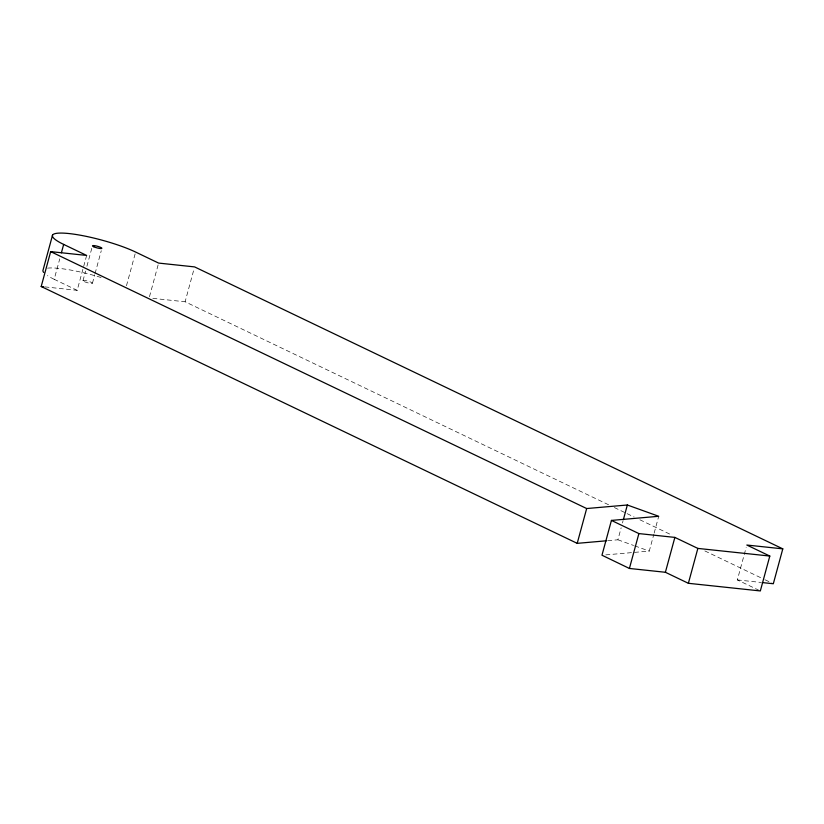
<?xml version="1.0" encoding="UTF-8"?>
<svg xmlns="http://www.w3.org/2000/svg" width="824" height="824" viewBox="0 0 824 824"><rect width="100%" height="100%" fill="white"/><g stroke="black" fill="none" stroke-linecap="round" stroke-linejoin="round"><path stroke-width="0.62" stroke-dasharray="4.12 3.09" d="M86.654 255.44L77.178 290.326L54.188 279.305L59.75 258.86M82.997 280.696L85.603 271.075M86.911 266.265L91.814 248.22M92.442 283.198L94.729 274.783M95.059 273.578L101.27 250.723M126.474 285.743L135.301 253.267M149.463 296.753L158.61 263.083M608.576 504.772L185.112 301.78L193.939 269.304M607.721 540.678L617.897 539.792L621.152 527.793M622.46 522.993L623.109 520.593M605.805 554.882L649.271 551.091L653.834 534.292M654.153 533.087L658.726 516.288M759.182 590.386L737.346 579.921L746.173 547.445M44.918 286.896L77.178 290.326M152.852 298.36L185.112 301.78M737.346 579.921L760.913 582.424M617.897 539.792L633.584 545.447M634.789 545.879L649.271 551.091M614.374 507.553L625.983 513.105M627.136 513.661L634.099 516.998M639.898 519.779L672.384 535.353M704.87 550.926L764.044 579.293M765.197 579.849L772.16 583.186M54.188 279.305A48.925 8.415 15.2 0 1 47.483 275.628M47.535 268.15A48.925 8.415 15.2 0 1 101.27 277.575M84.347 281.664A4.893 0.845 15.2 0 0 92.267 283.374A4.893 0.845 15.2 0 0 86.541 280.799A4.893 0.845 15.2 0 0 84.347 281.664"/><path stroke-width="1.24" d="M52.54 235.149L43.064 270.035A48.925 8.415 15.2 0 0 43.693 272.466M606.454 540.791L577.212 543.346L41.2 286.505L50.676 251.619L86.654 255.44L63.664 244.419A48.925 8.415 15.2 0 1 69 233.553A48.925 8.415 15.2 0 1 135.63 252.062L158.61 263.083L194.588 266.904L782.8 548.856L773.324 583.742L762.159 582.558M61.378 252.844L63.664 244.419M577.212 543.346L586.667 508.542L627.342 504.999L658.726 516.288L611.429 520.418L601.973 555.221L629.412 568.457L665.39 572.278L688.37 583.299L760.336 590.942L769.812 556.056L746.822 545.035L782.8 548.856M623.438 519.398L627.342 504.999M629.412 568.457L638.888 533.581L611.429 520.418M665.39 572.278L674.866 537.403L638.888 533.581M688.37 583.299L697.856 548.413L674.866 537.403M41.2 286.505L43.682 286.762M697.856 548.413L769.812 556.056M50.676 251.619L586.667 508.542M93.823 246.788A4.893 0.845 15.2 0 0 101.743 248.498A4.893 0.845 15.2 0 0 96.017 245.912A4.893 0.845 15.2 0 0 93.823 246.788"/></g></svg>
